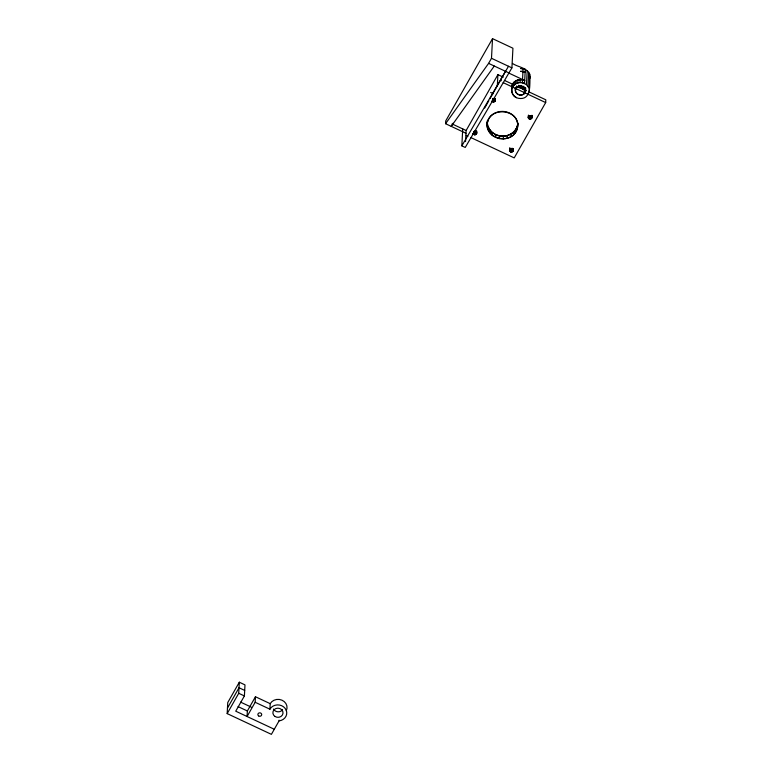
<?xml version="1.0" encoding="UTF-8"?>
<svg xmlns="http://www.w3.org/2000/svg" width="773" height="773" viewBox="0 0 773 773"><rect width="100%" height="100%" fill="white"/><g stroke="black" fill="none" stroke-linecap="round" stroke-linejoin="round"><path stroke-width="1.16" d="M286.319 710.648A8.909 8.02 3 0 0 281.932 700.164A8.909 8.02 3 0 0 270.202 703.662L255.457 696.753L255.167 702.28L269.912 709.199A8.909 8.02 3 0 1 285.111 708.339A8.909 8.02 3 0 1 279.063 720.88L271.4 734.35L227.175 713.605L227.755 702.541L239.311 682.221L244.983 684.878L244.403 695.951L235.736 711.189L274.299 729.268M227.175 713.605L238.731 693.294L239.311 682.221M255.457 696.753L247.36 710.976L247.07 716.503L255.167 702.28M269.912 709.199L270.202 703.662M279.063 720.88L279.101 720.194M465.984 133.285L445.567 123.709L445.712 120.936L492.527 38.65L512.934 48.226L511.91 67.869L465.24 147.45L461.839 145.855L462.727 128.917M465.549 141.546L466.129 130.511L497.909 74.633L503.271 77.145M472.95 133.371A1.913 1.72 3 0 0 475.308 134.637A1.913 1.72 3 0 0 476.632 132.502A1.913 1.72 3 0 0 474.207 131.333C478.043 130.415 476.593 136.579 473.52 134.241L473.665 131.478M473.936 134.502L474.081 131.729L475.54 131.854L476.651 131.004M474.4 134.657L474.545 131.883M474.902 134.695L475.047 131.932M475.395 134.618L475.54 131.854M475.839 134.425L475.984 131.661M476.216 134.144L476.361 131.371M476.506 133.777L476.603 131.932M476.67 133.352L476.767 131.507M487.193 125.728C486.401 105.515 521.611 108.278 517.388 128.163C512.982 146.319 482.246 138.937 487.55 120.578M487.512 122.144L487.608 120.308M487.927 129.265L487.338 122.955M445.567 123.709L488.604 63.376L491.493 58.294L492.527 38.65M489.638 132.521L489.782 129.758L488.072 126.501M493.367 98.5C496.421 98.306 495.271 103.012 492.633 101.63L492.73 99.785M493.087 101.785L492.778 98.867A1.846 1.662 3 0 0 494.952 98.548L494.836 101.282M493.561 101.823L493.705 99.05L494.981 98.519M492.227 135.285L492.372 132.512L489.782 129.758M494.034 101.746L494.179 98.983M492.024 101.176A1.846 1.662 3 0 0 494.469 101.563L494.614 98.799M495.106 100.934L495.203 99.089M497.329 85.706L497.909 74.633M495.512 137.352L495.657 134.579L492.372 132.512M501.155 80.75L501.252 78.904M499.271 138.589L499.416 135.816L495.657 134.579M503.252 138.908L503.397 136.135C510.46 135.942 517.678 130.444 517.746 123.013M507.175 138.29L507.32 135.526M512.431 63.425C517.862 67.183 526.732 67.483 529.708 74.169C529.476 82.209 532.549 100.5 518.654 98.345C511.446 97.214 510.818 89.436 512.721 83.909C515.089 79.89 520.567 78.595 524.703 80.527A8.909 8.02 3 0 0 512.113 85.262M509.523 150.223C516.973 143.16 510.75 159.325 509.62 148.377M509.62 150.667L509.716 148.822M509.832 151.073L509.765 147.904A1.913 1.72 3 0 0 512.866 148.667M510.769 136.782L510.914 134.009M510.161 151.421L509.977 148.31M516.461 97.62A8.909 8.02 3 0 1 512.567 86.789L513.89 85.078L514.035 82.199M510.567 151.682L510.306 148.648M511.04 151.837L510.711 148.909M511.533 151.875L511.678 149.102L513.001 148.551L512.857 151.315M512.026 151.798L512.17 149.025M513.89 85.078L515.659 83.735L515.804 80.856M515.523 89.513C517.011 83.03 528.288 86.47 525.041 92.644C521.543 98.277 512.924 93.137 515.649 87.185M512.47 151.605L512.615 148.841M513.803 134.473L513.948 131.71M513.137 150.948L513.233 149.102M513.301 150.532L513.398 148.687M515.659 83.735L517.755 82.856L517.9 79.977M516.064 131.536L516.209 128.772M518.557 87.6L518.683 85.281M517.388 128.163L517.533 125.4M517.755 82.856L520.045 82.489L520.19 79.619M519.814 88.016L519.939 85.687M521.137 88.122L521.263 85.793M528.983 88.112L526.471 84.605L522.364 82.682L523.089 68.729L520.77 68.546M522.384 89.079L522.509 86.76M523.524 89.736L523.707 86.247M523.089 68.729L525.282 69.454L524.548 83.397A8.909 8.02 3 0 0 512.567 86.789M524.287 93.62L524.596 87.803M525.041 92.644L525.292 87.987M525.485 91.514L525.717 87.996M526.471 84.605L527.205 70.662M527.978 86.218L528.713 72.266M528.442 94.238L528.568 91.91M529.225 92.267L529.708 74.169M532.037 115.428C533.235 117.931 529.689 120.53 528.346 117.834L528.394 115.129M528.558 118.23L528.703 115.457L530.346 116.23L531.621 115.699L531.476 118.462M528.867 118.559L529.012 115.795M529.263 118.81L529.408 116.047M529.718 118.965L529.863 116.192M530.201 119.003L530.346 116.23M530.674 118.926L530.819 116.153M531.109 118.742L531.254 115.979M531.805 118.134L531.892 115.341M470.728 137.497L514.219 157.895L545.68 102.577L545.825 99.814L529.524 92.161M529.949 78.324L530.133 76.237M511.939 85.88L512.721 83.909M453.017 123.236L451.239 126.366L494.276 66.034M484.681 108.056L488.845 100.722M490.034 98.635L505.426 71.483M508.508 66.275L461.839 145.855M227.465 708.078L239.021 687.757L244.693 690.415M520.625 71.309L525.138 72.218A8.909 8.02 3 0 0 520.731 71.309M520.045 82.489L522.364 82.682M499.416 135.816L503.397 136.135M511.185 149.063L511.678 149.102M491.493 58.294L511.91 67.869M488.604 63.376L509.02 72.952M508.634 72.991L524.703 80.527M504.518 80.44L513.214 84.518M516.48 86.045L526.258 90.634M503.175 82.643L545.68 102.577M490.652 92.47L493.213 93.668M452.089 123.931L466.129 130.511M466.245 135.401L467.945 136.193M238.731 693.294L244.403 695.951M240.596 702.126L251.312 707.15M238.084 706.619L247.36 710.976M492.633 101.63L491.918 101.05M473.52 134.241L472.989 133.487M531.94 117.274C531.805 114.858 527.582 115.448 528.346 117.834M520.876 68.546A8.909 8.02 3 0 1 525.282 69.454M492.778 98.615A1.846 1.662 3 0 1 495.106 99.408A1.846 1.662 3 0 1 494.469 101.563M531.756 115.544A1.846 1.662 3 0 1 528.8 115.592M517.862 123.129A15.276 13.759 3 0 1 501.397 136.096A15.276 13.759 3 0 1 487.425 120.675M476.583 131.11A1.913 1.72 3 0 1 474.207 131.787M282.541 709.711A5.092 4.59 3 0 1 277.865 711.798A5.092 4.59 3 0 1 273.574 709.034M517.581 94.238A5.092 4.59 3 0 0 525.582 90.972A5.092 4.59 3 0 0 518.364 86.334A5.092 4.59 3 0 0 517.581 94.238M510.296 151.527A1.913 1.72 3 0 0 513.33 150.368A1.913 1.72 3 0 0 510.673 148.571A1.913 1.72 3 0 0 510.296 151.527M493.358 136.125A15.276 13.759 3 0 0 517.63 126.878A15.276 13.759 3 0 0 496.372 112.472A15.276 13.759 3 0 0 493.358 136.125M529.003 118.665A1.846 1.662 3 0 0 531.93 117.544A1.846 1.662 3 0 0 529.37 115.805A1.846 1.662 3 0 0 529.003 118.665M274.995 716.465A5.092 4.59 3 0 0 283.015 713.237A5.092 4.59 3 0 0 275.826 708.57A5.092 4.59 3 0 0 274.995 716.465M258.684 715.943A1.913 1.72 3 0 0 261.689 714.735A1.913 1.72 3 0 0 258.994 712.977A1.913 1.72 3 0 0 258.684 715.943"/></g></svg>
